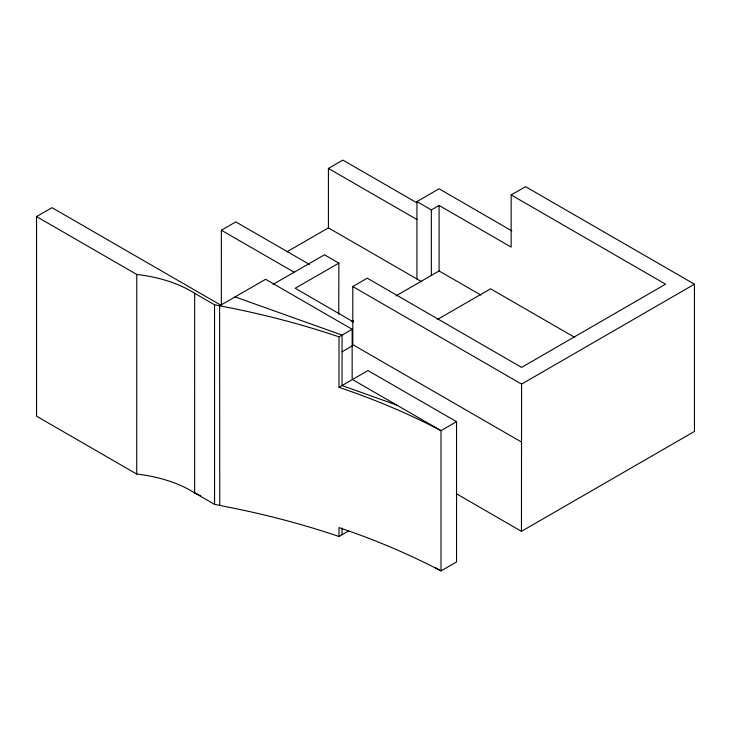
<?xml version="1.0" encoding="UTF-8"?>
<svg xmlns="http://www.w3.org/2000/svg" width="731" height="731" viewBox="0 0 731 731"><rect width="100%" height="100%" fill="white"/><g stroke="black" fill="none" stroke-linecap="round" stroke-linejoin="round"><path stroke-width="1.1" d="M136.743 474.063L136.77 274.454L36.55 216.586L36.55 416.195L136.743 474.063A105.785 61.075 0 0 1 194.638 492.913L200.87 495.737M194.638 492.913L194.665 293.305A105.785 61.075 0 0 0 136.77 274.454M221.338 305.256L221.356 230.228L235.793 221.904L309.551 264.476M194.848 493.014L214.558 504.353L239.932 509.489A611.061 352.79 0 0 1 337.137 535.85L339.001 536.499L339.001 527.59L355.531 533.374A611.061 352.79 0 0 1 441.012 570.911L456.537 561.947L456.537 421.668L367.985 370.571L352.461 379.535L441.012 430.641L456.537 421.668M435.109 567.503L441.012 570.911L441.012 430.641A611.061 352.79 0 0 0 355.531 393.095L339.001 387.311L339.001 336.872L352.159 329.261L265.618 279.297L219.611 305.796L214.539 304.781L194.665 293.305M339.001 536.499L342.053 534.736L342.053 528.056M339.001 387.311L342.053 385.548L342.053 335.109L235.053 296.877M396.741 405.084L342.053 385.548L352.159 379.663L352.159 329.261M456.372 493.717L521.45 531.336L694.441 431.445L694.45 284.185L525.589 186.697L511.161 194.912L511.152 247.078L439.084 205.466L431.363 209.925L416.935 201.592L439.084 188.799L511.828 230.895M338.745 314.175L338.873 263.142L324.509 254.781L273.23 284.258M521.45 531.336L521.587 384.113L352.808 286.552L367.245 278.173L521.587 367.401L665.585 284.185L511.161 194.912M342.035 351.794L352.141 345.946M36.55 216.586L51.992 207.677L220.771 305.129M421.741 281.755L328.42 227.88L328.42 168.422L342.857 160.089L416.615 202.67M287.018 251.775L328.42 227.88M351.529 321.521L353.502 320.379M395.882 295.918L439.084 270.973L480.852 295.077M437.421 319.484L490.565 288.8L574.612 337.32M521.587 384.113L694.45 284.185M342.053 534.736L348.678 530.907M338.873 263.142L295.196 288.27L353.438 321.969M339.001 336.872L337.137 336.223A611.061 352.79 0 0 0 219.611 305.796L219.748 505.468M328.42 168.422L416.935 219.528M221.356 230.228L294.136 272.224M521.596 442.109L352.799 344.657L352.808 286.552M439.084 205.466L439.084 270.973M431.363 209.925L431.363 275.423M416.935 201.592L416.935 278.977M214.539 304.781L214.558 504.353"/></g></svg>
